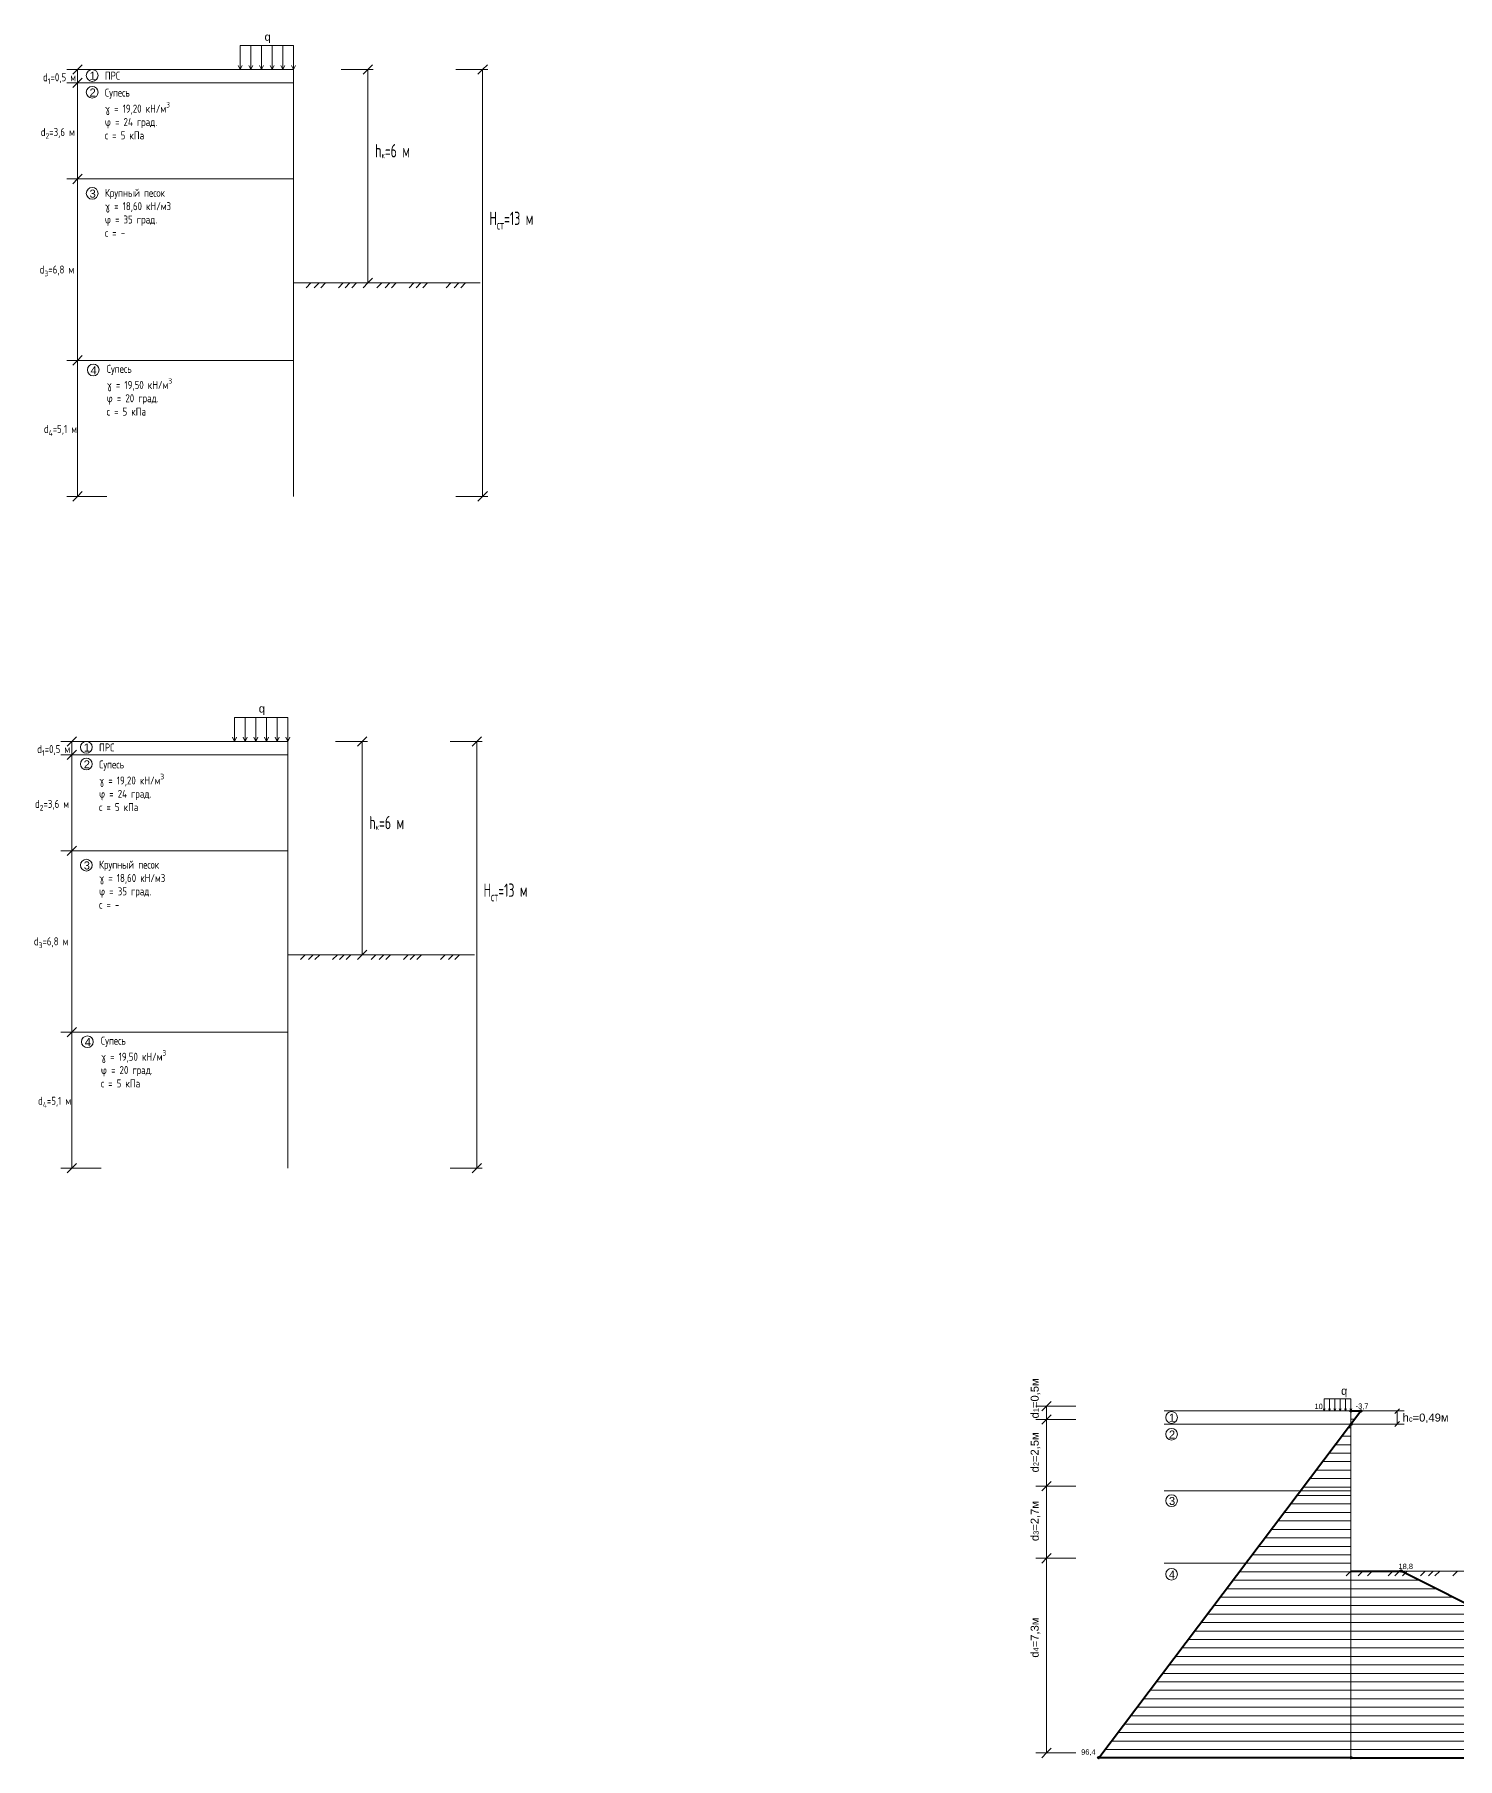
# Model space of a CAD drawing. Header units: millimetres. Extents: x -5592 to 31432, y -5488 to 8589.
# Drawn here: x -2428 to 2908, y 2126 to 8589 of the extents above; entities that cross this region are included whole.
import ezdxf

# ---------------------------------------------------------------- set-up
doc = ezdxf.new("R2010")
doc.units = ezdxf.units.MM
doc.layers.get('0').update_dxf_attribs({"lineweight": 9})
doc.layers.add('давление', color=10, linetype='Continuous', lineweight=40)
doc.styles.add('GOST-2.304_Type-B_shrink', font='', dxfattribs={"width": 0.8})
doc.styles.get("Standard").update_dxf_attribs({"font": 'arial.ttf'})
doc.styles.get('GOST-2.304_Type-B_shrink').set_extended_font_data('GOST Common')

msp = doc.modelspace()

# ---------------------------------------------------------------- hatches: boundary and pattern name
h = msp.add_hatch()
h.set_pattern_fill('LINE', color=256, scale=10)
h.paths.add_polyline_path([(2543.696, 3426.155, -0.2350318), (2542.505, 3428.548), (2511.505, 3428.548, -0.41421356), (2508.505, 3425.548), (2508.505, 3381.548, -0.1081673), (2509.758, 3381.274)])
h.paths.add_polyline_path([(2508.505, 3375.548, -0.21938707), (2506.224, 3376.6), (2318.659, 3128.548), (2508.505, 3128.548)])
h.paths.add_polyline_path([(2508.505, 3128.548), (2318.659, 3128.548), (2114.497, 2858.548), (2508.505, 2858.548)])
h.paths.add_polyline_path([(2508.505, 2858.548), (2114.497, 2858.548), (1564.314, 2130.941, -0.2350318), (1565.505, 2128.548), (2505.505, 2128.548, -0.41421356), (2508.505, 2131.548)])
h.paths.add_polyline_path([(4091.005, 2128.548, -1), (4085.005, 2128.548), (2511.505, 2128.548, -1), (2505.505, 2128.548, -0.41421356), (2508.505, 2131.548), (2508.505, 2828.548), (2693.505, 2828.548, -1.26513968), (2699.185, 2827.2), (4085.325, 2129.896, -0.79042656)])
at = {"layer": 'давление'}
h = msp.add_hatch(color=256, dxfattribs=at)
h.dxf.hatch_style = 1
h.paths.add_polyline_path([(2505.505, 3428.548, 1), (2511.505, 3428.548, 1)])
h = msp.add_hatch(color=256, dxfattribs=at)
h.dxf.hatch_style = 1
h.paths.add_polyline_path([(2505.505, 3428.548, 1), (2511.505, 3428.548, 1)])
h = msp.add_hatch(color=256, dxfattribs=at)
h.dxf.hatch_style = 1
h.paths.add_polyline_path([(2542.505, 3428.548, 1), (2548.505, 3428.548, 1)])
h = msp.add_hatch(color=256, dxfattribs=at)
h.dxf.hatch_style = 1
h.paths.add_polyline_path([(2505.505, 3378.548, 1), (2511.505, 3378.548, 1)])
h = msp.add_hatch(color=256, dxfattribs=at)
h.dxf.hatch_style = 1
h.paths.add_polyline_path([(2693.505, 2828.548, 1), (2699.505, 2828.548, 1)])
h = msp.add_hatch(color=256, dxfattribs=at)
h.dxf.hatch_style = 1
h.paths.add_polyline_path([(1559.505, 2128.548, 1), (1565.505, 2128.548, 1)])
h = msp.add_hatch(color=256, dxfattribs=at)
h.dxf.hatch_style = 1
h.paths.add_polyline_path([(2505.505, 2128.548, 1), (2511.505, 2128.548, 1)])

# ---------------------------------------------------------------- linework, layer by layer
for p, q in [((-1656.319, 8547.369), (-1656.319, 8457.369)), ((-1656.319, 8547.369), (-1456.319, 8547.369)), ((-1616.319, 8547.369), (-1616.319, 8457.369)), ((-1576.319, 8547.369), (-1576.319, 8457.369)), ((-1536.319, 8547.369), (-1536.319, 8457.369)), ((-1496.319, 8547.369), (-1496.319, 8457.369)), ((-1456.319, 8547.369), (-1456.319, 8457.369)), ((-2266.319, 8457.369), (-2248.588, 8475.063)), ((-1656.319, 8457.369), (-1663.694, 8473.226)), ((-1656.319, 8457.369), (-1648.944, 8473.226)), ((-1616.319, 8457.369), (-1623.694, 8473.226)), ((-1616.319, 8457.369), (-1608.944, 8473.226)), ((-1576.319, 8457.369), (-1583.694, 8473.226)), ((-1576.319, 8457.369), (-1568.944, 8473.226)), ((-1536.319, 8457.369), (-1543.694, 8473.226)), ((-1536.319, 8457.369), (-1528.944, 8473.226)), ((-1496.319, 8457.369), (-1503.694, 8473.226)), ((-1496.319, 8457.369), (-1488.944, 8473.226)), ((-1456.319, 8457.369), (-1463.694, 8473.226)), ((-1456.319, 8457.369), (-1448.944, 8473.226)), ((-1177.527, 8457.369), (-1159.796, 8475.063)), ((-747.518, 8457.369), (-729.787, 8475.063)), ((-2306.634, 8457.369), (-2156.319, 8457.369)), ((-2306.634, 8407.369), (-2156.319, 8407.369)), ((-2284.05, 8439.674), (-2266.319, 8457.369)), ((-2284.05, 8389.674), (-2266.319, 8407.369)), ((-2266.319, 8457.369), (-2266.319, 6857.369)), ((-2266.319, 8407.369), (-2248.588, 8425.063)), ((-1456.319, 8457.369), (-2156.319, 8457.369)), ((-1456.319, 8407.369), (-2156.319, 8407.369)), ((-1456.319, 8457.369), (-1456.319, 8407.369)), ((-1456.319, 8407.369), (-1456.319, 8047.369)), ((-1277.527, 8457.369), (-1157.527, 8457.369)), ((-1195.258, 8439.674), (-1177.527, 8457.369)), ((-1177.527, 8457.369), (-1177.527, 7657.369)), ((-847.518, 8457.369), (-727.518, 8457.369)), ((-765.249, 8439.674), (-747.518, 8457.369)), ((-747.518, 8457.369), (-747.518, 6857.369)), ((-2306.634, 8047.369), (-2156.319, 8047.369)), ((-2284.05, 8029.674), (-2266.319, 8047.369)), ((-2266.319, 8047.369), (-2248.588, 8065.063)), ((-1456.319, 8047.369), (-2156.319, 8047.369)), ((-1456.319, 8047.369), (-1456.319, 7367.369)), ((-1456.319, 7657.369), (-756.319, 7657.369)), ((-1408.893, 7639.674), (-1391.162, 7657.369)), ((-1378.701, 7639.674), (-1360.97, 7657.369)), ((-1354.417, 7639.674), (-1336.686, 7657.369)), ((-1288.126, 7639.674), (-1270.395, 7657.369)), ((-1262.529, 7639.674), (-1244.798, 7657.369)), ((-1237.588, 7639.674), (-1219.857, 7657.369)), ((-1195.258, 7639.674), (-1177.527, 7657.369)), ((-1177.527, 7657.369), (-1159.796, 7675.063)), ((-1143.549, 7639.674), (-1125.818, 7657.369)), ((-1113.357, 7639.674), (-1095.626, 7657.369)), ((-1089.072, 7639.674), (-1071.341, 7657.369)), ((-1022.782, 7639.674), (-1005.051, 7657.369)), ((-997.184, 7639.674), (-979.454, 7657.369)), ((-972.243, 7639.674), (-954.513, 7657.369)), ((-884.198, 7639.674), (-866.467, 7657.369)), ((-854.006, 7639.674), (-836.276, 7657.369)), ((-829.722, 7639.674), (-811.991, 7657.369)), ((-2266.319, 7367.369), (-2248.588, 7385.063)), ((-2306.634, 7367.369), (-2156.319, 7367.369)), ((-2284.05, 7349.674), (-2266.319, 7367.369)), ((-1456.319, 7367.369), (-2156.319, 7367.369)), ((-1456.319, 7367.369), (-1456.319, 6857.369)), ((-2306.634, 6857.369), (-2156.319, 6857.369)), ((-2284.05, 6839.674), (-2266.319, 6857.369)), ((-2284.05, 6839.674), (-2266.319, 6857.369)), ((-2266.319, 6857.369), (-2248.588, 6875.063)), ((-2266.319, 6857.369), (-2248.588, 6875.063)), ((-847.518, 6857.369), (-727.518, 6857.369)), ((-765.249, 6839.674), (-747.518, 6857.369)), ((-747.518, 6857.369), (-729.787, 6875.063)), ((-1678.125, 6028.711), (-1678.125, 5938.711)), ((-1678.125, 6028.711), (-1478.125, 6028.711)), ((-1638.125, 6028.711), (-1638.125, 5938.711)), ((-1598.125, 6028.711), (-1598.125, 5938.711)), ((-1558.125, 6028.711), (-1558.125, 5938.711)), ((-1518.125, 6028.711), (-1518.125, 5938.711)), ((-1478.125, 6028.711), (-1478.125, 5938.711)), ((-2288.125, 5938.711), (-2270.394, 5956.405)), ((-1678.125, 5938.711), (-1685.5, 5954.568)), ((-1678.125, 5938.711), (-1670.75, 5954.568)), ((-1638.125, 5938.711), (-1645.5, 5954.568)), ((-1638.125, 5938.711), (-1630.75, 5954.568)), ((-1598.125, 5938.711), (-1605.5, 5954.568)), ((-1598.125, 5938.711), (-1590.75, 5954.568)), ((-1558.125, 5938.711), (-1565.5, 5954.568)), ((-1558.125, 5938.711), (-1550.75, 5954.568)), ((-1518.125, 5938.711), (-1525.5, 5954.568)), ((-1518.125, 5938.711), (-1510.75, 5954.568)), ((-1478.125, 5938.711), (-1485.5, 5954.568)), ((-1478.125, 5938.711), (-1470.75, 5954.568)), ((-1199.333, 5938.711), (-1181.602, 5956.405)), ((-769.324, 5938.711), (-751.593, 5956.405)), ((-2328.44, 5938.711), (-2178.125, 5938.711)), ((-2328.44, 5888.711), (-2178.125, 5888.711)), ((-2305.856, 5921.016), (-2288.125, 5938.711)), ((-2305.856, 5871.016), (-2288.125, 5888.711)), ((-2288.125, 5938.711), (-2288.125, 4338.711)), ((-2288.125, 5888.711), (-2270.394, 5906.405)), ((-1478.125, 5938.711), (-2178.125, 5938.711)), ((-1478.125, 5888.711), (-2178.125, 5888.711)), ((-1478.125, 5938.711), (-1478.125, 5888.711)), ((-1478.125, 5888.711), (-1478.125, 5528.711)), ((-1299.333, 5938.711), (-1179.333, 5938.711)), ((-1217.064, 5921.016), (-1199.333, 5938.711)), ((-1199.333, 5938.711), (-1199.333, 5138.711)), ((-869.324, 5938.711), (-749.324, 5938.711)), ((-787.055, 5921.016), (-769.324, 5938.711)), ((-769.324, 5938.711), (-769.324, 4338.711)), ((-2328.44, 5528.711), (-2178.125, 5528.711)), ((-2305.856, 5511.016), (-2288.125, 5528.711)), ((-2288.125, 5528.711), (-2270.394, 5546.405)), ((-1478.125, 5528.711), (-2178.125, 5528.711)), ((-1478.125, 5528.711), (-1478.125, 4848.711)), ((-1478.125, 5138.711), (-778.125, 5138.711)), ((-1430.699, 5121.016), (-1412.968, 5138.711)), ((-1400.507, 5121.016), (-1382.776, 5138.711)), ((-1376.223, 5121.016), (-1358.492, 5138.711)), ((-1309.932, 5121.016), (-1292.201, 5138.711)), ((-1284.335, 5121.016), (-1266.604, 5138.711)), ((-1259.394, 5121.016), (-1241.663, 5138.711)), ((-1217.064, 5121.016), (-1199.333, 5138.711)), ((-1199.333, 5138.711), (-1181.602, 5156.405)), ((-1165.355, 5121.016), (-1147.624, 5138.711)), ((-1135.163, 5121.016), (-1117.432, 5138.711)), ((-1110.878, 5121.016), (-1093.147, 5138.711)), ((-1044.588, 5121.016), (-1026.857, 5138.711)), ((-1018.99, 5121.016), (-1001.26, 5138.711)), ((-994.049, 5121.016), (-976.319, 5138.711)), ((-906.004, 5121.016), (-888.273, 5138.711)), ((-875.812, 5121.016), (-858.082, 5138.711)), ((-851.528, 5121.016), (-833.797, 5138.711)), ((-2328.44, 4848.711), (-2178.125, 4848.711)), ((-2305.856, 4831.016), (-2288.125, 4848.711)), ((-2288.125, 4848.711), (-2270.394, 4866.405)), ((-1478.125, 4848.711), (-2178.125, 4848.711)), ((-1478.125, 4848.711), (-1478.125, 4338.711)), ((-2328.44, 4338.711), (-2178.125, 4338.711)), ((-2305.856, 4321.016), (-2288.125, 4338.711)), ((-2305.856, 4321.016), (-2288.125, 4338.711)), ((-2288.125, 4338.711), (-2270.394, 4356.405)), ((-2288.125, 4338.711), (-2270.394, 4356.405)), ((-869.324, 4338.711), (-749.324, 4338.711)), ((-787.055, 4321.016), (-769.324, 4338.711)), ((-769.324, 4338.711), (-751.593, 4356.405)), ((1326.659, 3446.243), (1476.973, 3446.243)), ((1349.242, 3428.548), (1366.973, 3446.243)), ((1366.973, 3446.243), (1384.704, 3463.937)), ((1366.973, 3446.243), (1366.973, 2146.243)), ((2508.505, 3428.548), (1808.505, 3428.548)), ((2408.505, 3428.548), (2404.818, 3436.477)), ((2408.505, 3473.548), (2408.505, 3428.548)), ((2408.505, 3473.548), (2508.505, 3473.548)), ((2408.505, 3428.548), (2412.193, 3436.477)), ((2428.505, 3428.548), (2424.818, 3436.477)), ((2428.505, 3473.548), (2428.505, 3428.548)), ((2428.505, 3428.548), (2432.193, 3436.477)), ((2448.505, 3428.548), (2444.818, 3436.477)), ((2448.505, 3473.548), (2448.505, 3428.548)), ((2448.505, 3428.548), (2452.193, 3436.477)), ((2468.505, 3428.548), (2464.818, 3436.477)), ((2468.505, 3473.548), (2468.505, 3428.548)), ((2468.505, 3428.548), (2472.193, 3436.477)), ((2488.505, 3428.548), (2484.818, 3436.477)), ((2488.505, 3473.548), (2488.505, 3428.548)), ((2488.505, 3428.548), (2492.193, 3436.477)), ((2508.505, 3428.548), (2504.818, 3436.477)), ((2508.505, 3473.548), (2508.505, 3428.548)), ((2508.505, 3428.548), (2512.193, 3436.477)), ((2508.505, 3428.548), (2508.505, 3378.548)), ((2545.505, 3428.548), (2708.505, 3428.548)), ((2673.095, 3419.454), (2690.826, 3437.148)), ((2681.756, 3428.314), (2681.756, 3379.595)), ((1326.659, 3396.243), (1476.973, 3396.243)), ((1349.242, 3378.548), (1366.973, 3396.243)), ((1366.973, 3396.243), (1384.704, 3413.937)), ((2508.505, 3378.548), (1808.505, 3378.548)), ((2508.505, 3379.616), (2708.505, 3379.616)), ((2508.505, 3378.548), (2508.505, 3128.548)), ((2673.095, 3370.736), (2690.826, 3388.43)), ((1326.659, 3146.243), (1476.973, 3146.243)), ((1349.242, 3128.548), (1366.973, 3146.243)), ((1366.973, 3146.243), (1384.704, 3163.937)), ((2508.505, 3128.548), (1808.505, 3128.548)), ((2508.505, 3128.548), (2508.505, 2858.548)), ((1326.659, 2876.243), (1476.973, 2876.243)), ((1349.242, 2858.548), (1366.973, 2876.243)), ((1366.973, 2876.243), (1384.704, 2893.937)), ((2508.505, 2858.548), (1808.505, 2858.548)), ((2508.505, 2858.548), (2508.505, 2128.548)), ((2490.774, 2810.854), (2508.505, 2828.548)), ((3462.623, 2828.548), (2508.505, 2828.548)), ((2535.405, 2810.854), (2553.136, 2828.548)), ((2570.191, 2810.854), (2587.922, 2828.548)), ((2648.296, 2810.854), (2666.027, 2828.548)), ((2672.581, 2810.854), (2690.312, 2828.548)), ((2701.46, 2810.854), (2719.191, 2828.548)), ((2769.063, 2810.854), (2786.794, 2828.548)), ((2799.255, 2810.854), (2816.986, 2828.548)), ((2823.539, 2810.854), (2841.27, 2828.548)), ((2889.83, 2810.854), (2907.561, 2828.548)), ((1326.659, 2146.243), (1476.973, 2146.243)), ((1349.242, 2128.548), (1366.973, 2146.243)), ((1349.242, 2128.548), (1366.973, 2146.243)), ((1366.973, 2146.243), (1384.704, 2163.937)), ((1366.973, 2146.243), (1384.704, 2163.937)), ((2508.505, 2128.548), (1808.505, 2128.548))]:
    msp.add_line(p, q)
for centre in [(-2211.452, 8435.369), (-2211.452, 8372.54), (-2211.452, 7993.446), (-2207.626, 7331.396), (-2233.258, 5916.711), (-2233.258, 5853.882), (-2233.258, 5474.788), (-2229.433, 4812.738), (1835.764, 3404.147), (1835.764, 3341.318), (1835.764, 3092.208), (1835.764, 2816.484)]:
    msp.add_circle(centre, 22)
for p, q in [((1562.505, 2128.548), (2545.505, 3428.548)), ((2508.505, 3428.548), (2545.505, 3428.548)), ((2508.505, 2828.548), (2696.505, 2828.548)), ((4088.005, 2128.548), (2696.505, 2828.548)), ((2508.505, 2128.548), (1562.505, 2128.548)), ((2508.505, 2128.548), (4088.005, 2128.548))]:
    msp.add_line(p, q, dxfattribs=at)
for centre in [(2508.505, 3428.548), (2508.505, 3428.548), (2545.505, 3428.548), (2508.505, 3378.548), (2696.505, 2828.548), (1562.505, 2128.548), (2508.505, 2128.548)]:
    msp.add_circle(centre, 3, dxfattribs=at)

# ---------------------------------------------------------------- texts
at = {"attachment_point": 1}
for s, width, insert, char_height in [('q', 147.50897, (-1565.074, 8595.568), 30), ('\\A1;{\\fGOST 2.304 type A|b0|i0|c204|p34;d\\H0.7x;\\S^ 1;\\H1.42857x;=0,5 м}', 147.50897, (-2395.833, 8443.584), 30), ('1', 147.50897, (-2221.353, 8449.302), 30), ('{\\fGOST 2.304 type A|b0|i0|c204|p34;ПРС}', 147.50897, (-2163.829, 8449.689), 30), ('2', 147.50897, (-2221.353, 8386.474), 30), ('\\A1;{\\fGOST 2.304 type A|b0|i0|c204|p34;Супесь \\Pγ = 19,20 кН/м\\H0.7x;\\S3^ ;\\H1.42857x;\\Pφ = 24 град.\\Pс = 5 кПа}', 319.05587, (-2163.829, 8386.097), 30), ('\\A1;{\\fGOST 2.304 type A|b0|i0|c204|p34;d\\H0.7x;\\S^ 2;\\H1.42857x;=3,6 м}', 147.50897, (-2404.226, 8238.104), 30), ('3', 147.50897, (-2221.353, 8007.379), 30), ('{\\fGOST 2.304 type A|b0|i0|c204|p34;Крупный песок\\Pγ = 18,60 кН/м3\\Pφ = 35 град.\\Pс = -}', 380.13772, (-2163.829, 8010.36), 30), ('\\A1;{\\fGOST 2.304 type A|b0|i0|c204|p34;d\\H0.7x;\\S^ 3;\\H1.42857x;=6,8 м}', 147.50897, (-2408.29, 7722.825), 30), ('4', 147.50897, (-2217.528, 7345.329), 30), ('\\A1;{\\fGOST 2.304 type A|b0|i0|c204|p34;Супесь \\Pγ = 19,50 кН/м\\H0.7x;\\S3^ ;\\H1.42857x;\\Pφ = 20 град.\\Pс = 5 кПа}', 319.05587, (-2156.976, 7350.455), 30), ('\\A1;{\\fGOST 2.304 type A|b0|i0|c204|p34;d\\H0.7x;\\S^ 4;\\H1.42857x;=5,1 м}', 147.50897, (-2392.689, 7124.943), 30), ('q', 147.50897, (-1586.88, 6076.91), 30), ('\\A1;{\\fGOST 2.304 type A|b0|i0|c204|p34;d\\H0.7x;\\S^ 1;\\H1.42857x;=0,5 м}', 147.50897, (-2417.639, 5924.926), 30), ('1', 147.50897, (-2243.159, 5930.644), 30), ('{\\fGOST 2.304 type A|b0|i0|c204|p34;ПРС}', 147.50897, (-2185.635, 5931.031), 30), ('2', 147.50897, (-2243.159, 5867.816), 30), ('\\A1;{\\fGOST 2.304 type A|b0|i0|c204|p34;Супесь \\Pγ = 19,20 кН/м\\H0.7x;\\S3^ ;\\H1.42857x;\\Pφ = 24 град.\\Pс = 5 кПа}', 319.05587, (-2185.635, 5867.439), 30), ('\\A1;{\\fGOST 2.304 type A|b0|i0|c204|p34;d\\H0.7x;\\S^ 2;\\H1.42857x;=3,6 м}', 147.50897, (-2426.032, 5719.446), 30), ('3', 147.50897, (-2243.159, 5488.721), 30), ('{\\fGOST 2.304 type A|b0|i0|c204|p34;Крупный песок\\Pγ = 18,60 кН/м3\\Pφ = 35 град.\\Pс = -}', 380.13772, (-2185.635, 5491.702), 30), ('\\A1;{\\fGOST 2.304 type A|b0|i0|c204|p34;d\\H0.7x;\\S^ 3;\\H1.42857x;=6,8 м}', 147.50897, (-2430.096, 5204.167), 30), ('4', 147.50897, (-2239.334, 4826.671), 30), ('\\A1;{\\fGOST 2.304 type A|b0|i0|c204|p34;Супесь \\Pγ = 19,50 кН/м\\H0.7x;\\S3^ ;\\H1.42857x;\\Pφ = 20 град.\\Pс = 5 кПа}', 319.05587, (-2178.782, 4831.797), 30), ('\\A1;{\\fGOST 2.304 type A|b0|i0|c204|p34;d\\H0.7x;\\S^ 4;\\H1.42857x;=5,1 м}', 147.50897, (-2414.495, 4606.285), 30), ('q', 147.50897, (2471.252, 3519.268), 30), ('10', 147.50897, (2371.791, 3455.642), 20), ('-3,7', 147.50897, (2526.009, 3456.625), 20), ('1', 147.50897, (1825.863, 3418.08), 30), ('h{\\H0.66667x;с}=0,49м', 147.50897, (2702.325, 3418.757), 30), ('2', 147.50897, (1825.863, 3355.252), 30), ('3', 147.50897, (1825.863, 3106.142), 30), ('18,8', 147.50897, (2686.658, 2855.878), 20), ('4', 147.50897, (1825.863, 2830.418), 30), ('96,4', 147.50897, (1496.818, 2159.87), 20)]:
    msp.add_mtext_dynamic_manual_height_columns(s, width=width, gutter_width=12.5, heights=[0], dxfattribs=dict(at, insert=insert, char_height=char_height))
at = {"char_height": 50, "attachment_point": 1, "style": 'GOST-2.304_Type-B_shrink'}
for s, width, insert in [('\\A1;{\\fGOST 2.304 type A|b0|i0|c204|p34;h\\H0.46667x;\\S^ к;\\H2.14284x;=6 м}', 147.50897, (-1150.369, 8178.159)), ('\\A1;{\\fGOST 2.304 type A|b0|i0|c204|p34;H\\H0.7x;\\S^ ст;\\H1.42857x;=13 м}', 217.30993, (-721.884, 7924.649)), ('\\A1;{\\fGOST 2.304 type A|b0|i0|c204|p34;h\\H0.46667x;\\S^ к;\\H2.14284x;=6 м}', 147.50897, (-1172.175, 5659.501)), ('\\A1;{\\fGOST 2.304 type A|b0|i0|c204|p34;H\\H0.7x;\\S^ ст;\\H1.42857x;=13 м}', 217.30993, (-743.69, 5405.991))]:
    msp.add_mtext_dynamic_manual_height_columns(s, width=width, gutter_width=12.5, heights=[0], dxfattribs=dict(at, insert=insert))
at = {"char_height": 30, "attachment_point": 1, "rotation": 90}
for s, insert in [('d{\\H0.66667x;1}=0,5м', (1307.525, 3400.573)), ('d{\\H0.66667x;2}=2,5м', (1307.525, 3198.187)), ('d{\\H0.66667x;3}=2,7м', (1307.525, 2940.731)), ('d{\\H0.66667x;4}=7,3м', (1307.525, 2503.695))]:
    msp.add_mtext_dynamic_manual_height_columns(s, width=147.50897, gutter_width=12.5, heights=[0], dxfattribs=dict(at, insert=insert))

doc.saveas('drawing.dxf')
